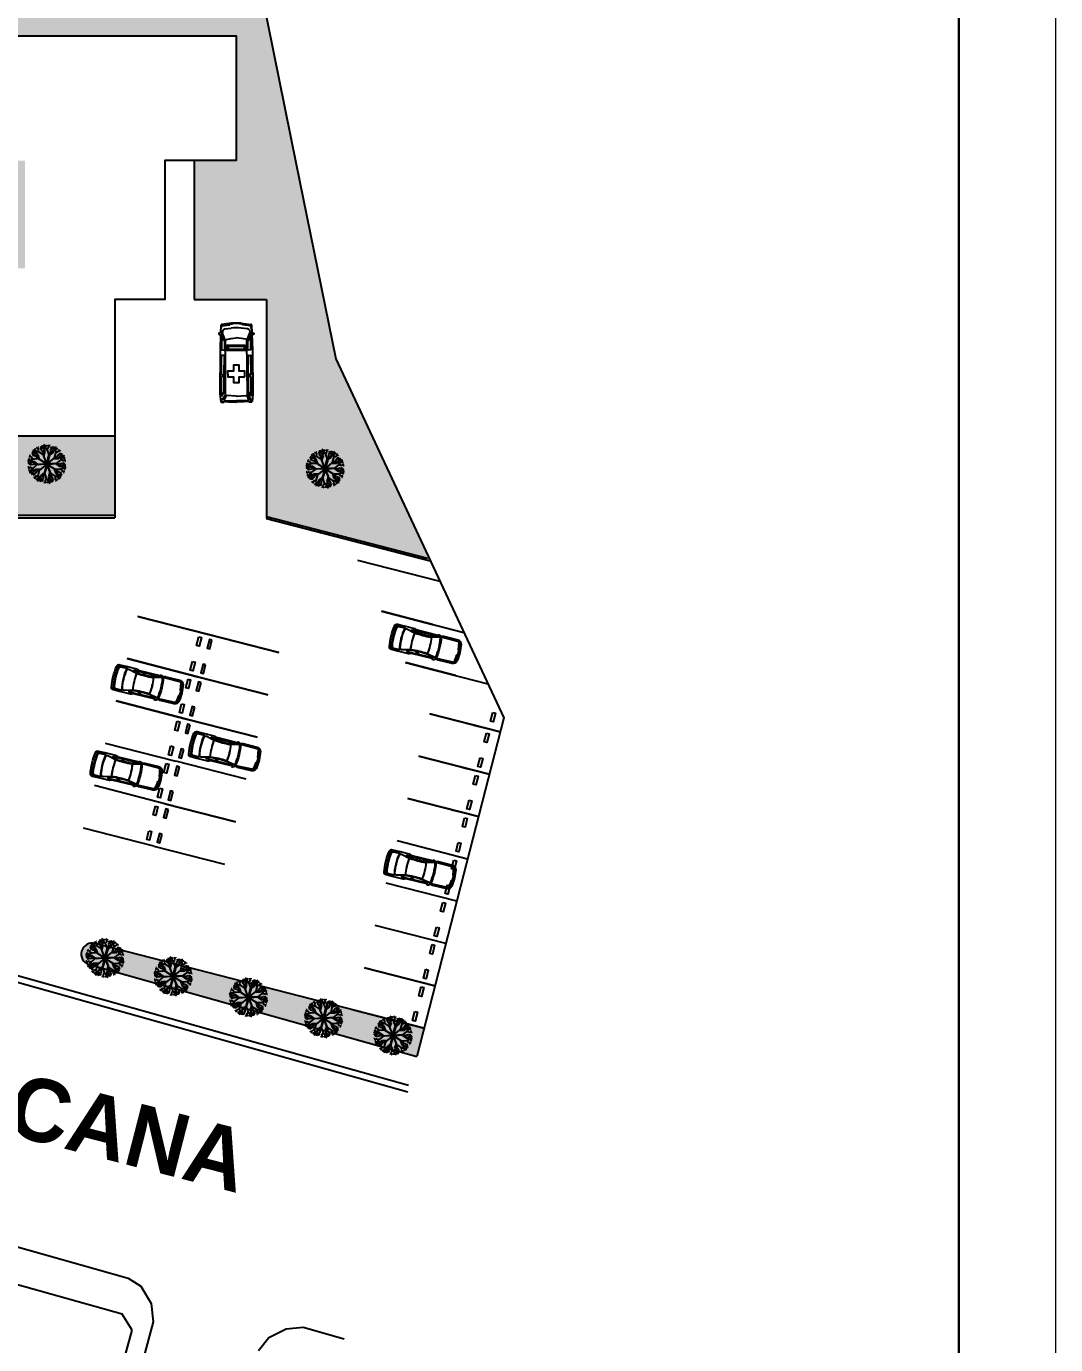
# Model space of a CAD drawing. Header units: millimetres. Extents: x -1615 to -538, y 177 to 397.
# Drawn here: x -1504.26 to -1470.32, y 261.64 to 305.1 of the extents above; entities that cross this region are included whole.
import ezdxf

# ---------------------------------------------------------------- set-up
doc = ezdxf.new("R2010")
doc.units = ezdxf.units.MM
for name, color, linetype in [('010', 6, 'Continuous'), ('7', 7, 'Continuous'), ('AUX', 8, 'Continuous'), ('CAJONES', 8, 'Continuous'), ('MOB', 7, 'Continuous'), ('MUROS', 1, 'Continuous'), ('P-1', 1, 'Continuous')]:
    doc.layers.add(name, color=color, linetype=linetype)
doc.layers.add('muros bajos', color=252, linetype='Continuous', lineweight=20)
doc.styles.get("Standard").update_dxf_attribs({"font": 'stylu.ttf'})

# ---------------------------------------------------------------- blocks, each defined once
blk = doc.blocks.new('tree_pl01')
at = {"layer": '010'}
for p, q in [((-1.2, 1.29), (-1.35, 1.36)), ((-1.34, 1.15), (-1.31, 1.43)), ((-1.08, 1.4), (-1.17, 1.51)), ((-0.98, 1.24), (-1.08, 1.4)), ((-0.76, 1.31), (-1.07, 1.5)), ((-0.87, 1.38), (-0.84, 1.55)), ((-0.78, 1.71), (-0.8, 1.77)), ((-0.65, 1.69), (-0.78, 1.71)), ((-0.65, 1.67), (-0.63, 1.85)), ((-0.59, 1.49), (-0.65, 1.67)), ((-0.36, 1.52), (-0.59, 1.49)), ((-0.41, 1.79), (-0.49, 1.89)), ((-0.43, 1.34), (-0.29, 1.69)), ((-0.33, 1.71), (-0.41, 1.92)), ((-0.29, 1.69), (-0.41, 1.79)), ((-0.38, 1.77), (-0.2, 1.97)), ((-0.15, 1.45), (-0.33, 1.71)), ((-0.19, 1.79), (-0.27, 1.95)), ((-0.03, 1.71), (-0.19, 1.79)), ((-0.16, 1.3), (-0.14, 1.47)), ((-0.15, 1.46), (-0.04, 1.63)), ((0.15, 1.18), (-0.15, 1.45)), ((-0.03, 1.81), (-0.04, 1.96)), ((-0.04, 1.63), (-0.03, 1.81)), ((0.18, 1.56), (0.04, 1.89)), ((0.09, 1.24), (0.18, 1.56)), ((0.13, 1.68), (0.25, 1.79)), ((0.14, 0.99), (0.46, 1.38)), ((0.4, 1.89), (0.42, 1.95)), ((0.49, 1.79), (0.4, 1.89)), ((0.42, 1.6), (0.48, 1.78)), ((0.62, 1.49), (0.42, 1.6)), ((0.46, 1.38), (0.78, 1.58)), ((0.48, 1.78), (0.6, 1.91)), ((0.74, 1.73), (0.74, 1.87)), ((0.78, 1.58), (0.74, 1.73)), ((0.75, 1.7), (1.02, 1.76)), ((0.76, 1.63), (0.82, 1.84)), ((0.76, 1.31), (0.76, 1.63)), ((0.76, 1.31), (0.95, 1.39)), ((0.92, 1.61), (0.95, 1.78)), ((1, 1.45), (0.92, 1.61)), ((0.95, 1.39), (1.07, 1.53)), ((1.07, 1.53), (1.14, 1.65)), ((1.08, 1.2), (1.16, 1.56)), ((1.46, 1.35), (1.5, 1.38)), ((-1.68, 0.12), (-1.9, 0.12)), ((-1.77, 0.08), (-1.9, 0.03)), ((-1.75, 0.09), (-1.89, 0.33)), ((-1.72, 0.28), (-1.88, 0.25)), ((-1.68, 0.45), (-1.82, 0.48)), ((-1.64, 0.16), (-1.77, 0.08)), ((-1.37, 0.57), (-1.74, 0.53)), ((-1.58, 0.41), (-1.72, 0.28)), ((-1.51, 0.38), (-1.68, 0.45)), ((-1.38, 0.22), (-1.68, 0.12)), ((-1.63, 0.87), (-1.67, 0.91)), ((-1.36, -0.09), (-1.64, 0.16)), ((-1.5, 0.93), (-1.63, 0.87)), ((-1.5, 0.92), (-1.58, 1.08)), ((-1.5, 0.55), (-1.58, 0.7)), ((-1.5, 0.04), (-1.55, -0.19)), ((-1.38, 0.22), (-1.51, 0.38)), ((-1.37, 1.15), (-1.5, 1.19)), ((-1.34, 0.81), (-1.5, 0.92)), ((-1.26, 1.13), (-1.44, 1.26)), ((-1.23, 0.16), (-1.39, 0.24)), ((-1.03, 0.42), (-1.38, 0.22)), ((-1.21, 1.14), (-1.37, 1.15)), ((-1.11, 0.38), (-1.37, 0.57)), ((-1.17, 0.96), (-1.34, 0.81)), ((-0.96, 1.04), (-1.26, 1.13)), ((-0.74, 0.31), (-1.23, 0.16)), ((-1.13, 0.77), (-1.21, 1.14)), ((-1.02, 1.31), (-1.2, 1.29)), ((-0.85, 0.35), (-1.13, 0.77)), ((0.09, -0.01), (-1.03, 0.42)), ((-0.97, 1.04), (-0.98, 1.24)), ((-0.88, 0.9), (-0.97, 1.06)), ((-0.56, 0.99), (-0.96, 1.04)), ((-0.4, 0.74), (-0.88, 0.9)), ((-0.65, 1), (-0.76, 1.31)), ((0.09, -0.01), (-0.56, 0.99)), ((-0.46, 0.83), (-0.43, 1.34)), ((0.14, 0.88), (-0.16, 1.3)), ((0.09, -0.01), (0.15, 1.18)), ((0.09, -0.01), (0.84, 0.91)), ((0.09, -0.01), (1.24, 0.29)), ((0.65, 1.19), (0.78, 1.32)), ((0.65, 0.68), (0.65, 1.19)), ((0.72, 0.77), (1.2, 0.9)), ((0.84, 0.91), (0.76, 1.31)), ((0.82, 1), (1.08, 1.2)), ((0.95, 0.22), (1.25, 0.63)), ((1.06, 0.24), (1.53, 0.07)), ((1.11, 1.33), (1.28, 1.35)), ((1.2, 0.9), (1.58, 0.87)), ((1.24, 0.29), (1.41, 0.66)), ((1.25, 0.63), (1.43, 0.66)), ((1.28, 0.38), (1.6, 0.38)), ((1.3, 1.09), (1.46, 1.21)), ((1.4, 0.88), (1.3, 1.09)), ((1.41, 0.66), (1.59, 0.92)), ((1.41, 0.67), (1.6, 0.61)), ((1.47, 1.21), (1.46, 1.35)), ((1.46, 1.21), (1.63, 1.24)), ((1.53, 0.07), (1.81, -0.18)), ((1.58, 0.87), (1.64, 1.01)), ((1.59, 0.92), (1.77, 1.05)), ((1.6, 0.61), (1.79, 0.66)), ((1.6, 0.38), (1.88, 0.62)), ((1.63, 0.98), (1.88, 0.88)), ((1.64, 1.01), (1.71, 1.13)), ((1.67, -0.06), (1.72, 0.17)), ((1.68, 0.63), (1.72, 0.81)), ((1.7, 0.47), (1.85, 0.39)), ((1.72, 0.81), (1.83, 0.93)), ((1.72, 0.17), (1.91, 0.17)), ((1.79, 0.66), (1.92, 0.72)), ((1.91, 0.17), (2.07, 0.09)), ((1.93, 0.16), (1.99, 0.28)), ((1.99, 0.28), (2.05, 0.28)), ((-1.74, -0.19), (-1.9, -0.11)), ((-1.82, -0.3), (-1.88, -0.3)), ((-1.75, -0.18), (-1.82, -0.3)), ((-1.55, -0.19), (-1.74, -0.19)), ((-1.61, -0.68), (-1.74, -0.74)), ((-1.43, -0.4), (-1.71, -0.64)), ((-1.46, -1), (-1.71, -0.9)), ((-1.53, -0.49), (-1.68, -0.41)), ((-1.54, -0.83), (-1.66, -0.95)), ((-1.43, -0.63), (-1.61, -0.68)), ((-1.42, -0.94), (-1.59, -1.07)), ((-1.51, -0.65), (-1.54, -0.83)), ((-1.47, -1.03), (-1.54, -1.15)), ((-1.41, -0.89), (-1.47, -1.03)), ((-1.28, -1.23), (-1.46, -1.26)), ((-1.11, -0.4), (-1.43, -0.4)), ((-1.24, -0.69), (-1.43, -0.63)), ((-1.23, -0.68), (-1.42, -0.94)), ((-1.03, -0.92), (-1.41, -0.89)), ((-0.88, -0.26), (-1.36, -0.09)), ((-1.3, -1.23), (-1.28, -1.37)), ((-1.13, -1.11), (-1.28, -1.23)), ((-1.08, -0.65), (-1.26, -0.68)), ((-1.07, -0.31), (-1.23, -0.68)), ((-1.23, -0.9), (-1.13, -1.11)), ((-0.94, -1.35), (-1.11, -1.37)), ((-0.78, -0.24), (-1.08, -0.65)), ((0.09, -0.01), (-1.07, -0.31)), ((-0.55, -0.79), (-1.03, -0.92)), ((-0.91, -1.22), (-0.99, -1.58)), ((-0.65, -1.02), (-0.91, -1.22)), ((-0.59, -1.33), (-0.77, -1.41)), ((0.09, -0.01), (-0.67, -0.93)), ((-0.67, -0.93), (-0.59, -1.33)), ((-0.48, -1.21), (-0.6, -1.34)), ((-0.59, -1.33), (-0.59, -1.65)), ((-0.48, -0.7), (-0.48, -1.21)), ((0.03, -1.01), (-0.28, -1.4)), ((0.09, -1.26), (-0.01, -1.57)), ((0.02, -0.99), (0.1, -0.01)), ((0.09, -0.01), (0.02, -1.2)), ((0.06, -0.05), (0.02, -0.99)), ((0.02, -1.2), (0.32, -1.47)), ((0.03, -0.9), (0.33, -1.32)), ((0.09, -0.01), (1.2, -0.44)), ((0.09, -0.01), (0.73, -1.01)), ((0.33, -1.32), (0.31, -1.49)), ((0.61, -1.36), (0.46, -1.71)), ((0.57, -0.76), (1.05, -0.92)), ((0.63, -0.85), (0.61, -1.36)), ((0.73, -1.01), (1.14, -1.06)), ((0.82, -1.02), (0.93, -1.33)), ((0.92, -0.33), (1.4, -0.18)), ((0.93, -1.33), (1.24, -1.52)), ((1.02, -0.37), (1.3, -0.79)), ((1.05, -0.92), (1.14, -1.08)), ((1.14, -1.06), (1.43, -1.15)), ((1.14, -1.06), (1.15, -1.26)), ((1.15, -1.26), (1.25, -1.42)), ((1.19, -1.33), (1.37, -1.31)), ((1.2, -0.44), (1.55, -0.24)), ((1.28, -0.4), (1.54, -0.58)), ((1.3, -0.79), (1.38, -1.16)), ((1.34, -0.98), (1.51, -0.83)), ((1.37, -1.31), (1.52, -1.38)), ((1.38, -1.16), (1.54, -1.17)), ((1.4, -0.18), (1.56, -0.26)), ((1.43, -1.15), (1.61, -1.28)), ((1.51, -1.17), (1.48, -1.45)), ((1.51, -0.83), (1.67, -0.94)), ((1.54, -0.58), (1.91, -0.55)), ((1.54, -1.17), (1.67, -1.21)), ((1.55, -0.24), (1.85, -0.14)), ((1.55, -0.24), (1.68, -0.4)), ((1.67, -0.94), (1.75, -1.1)), ((1.68, -0.4), (1.86, -0.47)), ((1.68, -0.57), (1.75, -0.72)), ((1.68, -0.95), (1.8, -0.89)), ((1.75, -0.43), (1.89, -0.3)), ((1.8, -0.89), (1.84, -0.93)), ((1.81, -0.18), (1.95, -0.1)), ((1.85, -0.14), (2.07, -0.14)), ((1.86, -0.47), (1.99, -0.5)), ((1.89, -0.3), (2.06, -0.27)), ((1.92, -0.11), (2.06, -0.35)), ((1.95, -0.1), (2.07, -0.05)), ((-1.28, -1.37), (-1.33, -1.4)), ((-0.9, -1.55), (-0.97, -1.67)), ((-0.77, -1.41), (-0.9, -1.55)), ((-0.58, -1.72), (-0.85, -1.78)), ((-0.83, -1.47), (-0.75, -1.63)), ((-0.75, -1.63), (-0.77, -1.8)), ((-0.59, -1.65), (-0.65, -1.86)), ((-0.28, -1.4), (-0.61, -1.6)), ((-0.61, -1.6), (-0.57, -1.75)), ((-0.57, -1.75), (-0.56, -1.89)), ((-0.45, -1.5), (-0.25, -1.62)), ((-0.31, -1.8), (-0.43, -1.93)), ((-0.32, -1.81), (-0.23, -1.91)), ((-0.25, -1.62), (-0.31, -1.8)), ((-0.23, -1.91), (-0.25, -1.97)), ((0.04, -1.7), (-0.08, -1.81)), ((-0.01, -1.57), (0.13, -1.91)), ((0.21, -1.64), (0.2, -1.83)), ((0.2, -1.73), (0.36, -1.81)), ((0.2, -1.83), (0.21, -1.97)), ((0.32, -1.48), (0.21, -1.64)), ((0.32, -1.47), (0.5, -1.73)), ((0.36, -1.81), (0.44, -1.97)), ((0.55, -1.79), (0.37, -1.99)), ((0.46, -1.71), (0.58, -1.81)), ((0.5, -1.73), (0.58, -1.94)), ((0.53, -1.54), (0.76, -1.51)), ((0.58, -1.81), (0.66, -1.91)), ((0.76, -1.51), (0.82, -1.69)), ((0.82, -1.69), (0.8, -1.87)), ((0.82, -1.71), (0.95, -1.73)), ((0.95, -1.73), (0.97, -1.79)), ((1.04, -1.4), (1.01, -1.56)), ((1.25, -1.42), (1.34, -1.53))]:
    blk.add_line(p, q, dxfattribs=at)
for points in [[(0, 0), (-0.95, -0.26), (-0.86, -0.29), (0.07, -0.03)], [(0.12, 0.88), (0.04, 0.03), (0, -1.06)], [(0.05, -1.01), (0.13, -0.05), (1.06, 0.24), (0.11, 0.01), (0.14, 0.89)], [(0.19, -0.03), (0.94, -0.33), (0.9, -0.36), (0.13, -0.06)]]:
    blk.add_lwpolyline(points, dxfattribs=at)
blk = doc.blocks.new('JHGLJGF')
for p, q in [((551.112, 116.366, -0.383), (551.257, 116.359, -0.383)), ((552.517, 116.366, -0.383), (552.372, 116.359, -0.383))]:
    blk.add_line(p, q)
at = {"elevation": -0.383}
for points in [[(551.1, 118.339), (551.1, 118.676, -0.371599), (551.231, 118.828, -0.073962), (552.398, 118.828, -0.371599), (552.53, 118.676), (552.53, 118.339)], [(551.157, 116.388), (551.15, 117.568, 0.101584), (551.144, 117.599), (551.104, 117.69, -0.103014), (551.097, 117.721), (551.097, 118.317, -0.108661), (551.108, 118.365), (551.122, 118.395, 0.108661), (551.129, 118.428), (551.129, 118.606, -0.371351), (551.228, 118.72, -0.0744), (552.402, 118.72, -0.371351), (552.5, 118.606), (552.5, 118.428, 0.108661), (552.507, 118.395), (552.521, 118.365, -0.108661), (552.532, 118.317), (552.532, 117.721, -0.103014), (552.525, 117.69), (552.486, 117.599, 0.101584), (552.479, 117.568), (552.472, 116.388, 0.083094)], [(551.208, 117.301), (551.319, 117.301, 0.417968), (551.334, 117.316, 0.019843), (551.32, 117.597, 0.137129), (551.221, 117.836, 0.713564), (551.208, 117.831), (551.208, 116.386)], [(552.422, 117.301), (552.31, 117.301, -0.417968), (552.295, 117.316, -0.019843), (552.31, 117.597, -0.137129), (552.408, 117.836, -0.713564), (552.422, 117.831), (552.422, 116.386)], [(551.362, 117.262), (551.208, 117.262, 0.083366), (551.152, 117.233, 0.083366)], [(551.24, 116.383, 0.02749), (551.322, 116.729, 0.025966), (551.322, 116.731, 0.02378), (551.334, 117.21, 0.407856), (551.319, 117.225), (551.208, 117.225)], [(552.268, 117.262), (552.422, 117.262, -0.083366), (552.477, 117.233, -0.083366)], [(552.39, 116.383, -0.02749), (552.308, 116.729, -0.025966), (552.307, 116.731, -0.02378), (552.295, 117.21, -0.407856), (552.31, 117.225), (552.422, 117.225)], [(551.148, 115.26), (551.139, 116.053, -0.084677), (551.143, 116.078), (551.154, 116.112, 0.083094), (551.158, 116.137), (551.158, 116.24, 0.101584)], [(552.472, 116.24), (552.471, 116.137, 0.083094), (552.475, 116.112), (552.486, 116.078, -0.084677), (552.49, 116.053), (552.481, 115.26, -0.359876), (552.291, 115.036, -0.088764), (551.338, 115.036, -0.359876), (551.148, 115.26)], [(552.384, 115.188), (552.41, 116.183, -0.090951), (551.219, 116.183), (551.245, 115.188)], [(552.483, 115.395), (552.478, 115.388, 0.13748), (552.467, 115.348), (552.467, 115.262, -0.346548), (552.379, 115.15, -0.11876), (551.25, 115.15, -0.346548), (551.162, 115.262), (551.162, 115.348, 0.13748), (551.151, 115.388), (551.147, 115.395)], [(552.481, 115.26, -0.274398), (552.383, 115.11, -0.119718), (551.246, 115.11, -0.274398), (551.148, 115.26)], [(551.162, 115.299, 0.346548), (551.25, 115.187, 0.041042), (551.641, 115.126, -0.241905), (551.701, 115.089), (551.703, 115.085)], [(552.467, 115.299, -0.346548), (552.379, 115.187, -0.041042), (551.989, 115.126, 0.241905), (551.929, 115.089), (551.926, 115.085)]]:
    blk.add_lwpolyline(points, format="xyb", dxfattribs=at)
for points in [[(552.317, 118.701, 0.065131), (551.312, 118.701, 0.371959), (551.212, 118.588), (551.206, 118.234, -0.104632), (552.423, 118.234), (552.417, 118.588, 0.371959)], [(551.335, 117.67), (551.223, 118.09, -0.440582), (551.314, 118.233, -0.086398), (552.315, 118.233, -0.440582), (552.407, 118.09), (552.294, 117.67, 0.053811)], [(552.259, 116.715, -0.079783), (551.371, 116.715, -0.388412), (551.351, 116.74, 0.043035), (551.337, 117.627, -0.414022), (551.358, 117.652, -0.051218), (552.271, 117.652, -0.414022), (552.292, 117.627, 0.043035), (552.278, 116.74, -0.388412)], [(551.182, 117.246), (551.183, 117.124, 0.43916), (551.188, 117.12), (551.2, 117.121, 0.389567), (551.204, 117.125), (551.203, 117.251, 0.732559), (551.196, 117.253), (551.183, 117.248, 0.154479)], [(552.387, 116.26, -0.430172), (552.369, 116.232, -0.084449), (551.261, 116.232, -0.430172), (551.242, 116.26), (551.329, 116.686, -0.404558), (551.346, 116.698, 0.084184), (552.283, 116.698, -0.404558), (552.3, 116.686)], [(552.447, 117.246), (552.446, 117.124, -0.43916), (552.442, 117.12), (552.429, 117.121, -0.389567), (552.425, 117.125), (552.426, 117.251, -0.732559), (552.433, 117.253), (552.446, 117.248, -0.154479)], [(551.113, 116.387, 0.242275), (551.191, 116.206, 0.563269), (551.228, 116.219), (551.262, 116.379, 0.056528)], [(552.517, 116.387, -0.242275), (552.438, 116.206, -0.563269), (552.401, 116.219), (552.368, 116.379, -0.056528)]]:
    blk.add_lwpolyline(points, format="xyb", close=True, dxfattribs=at)
blk = doc.blocks.new('COMBI')
for p, q in [((0.046, 0.27), (0.112, 0.836)), ((0.19, 0.831), (0.131, 0.357)), ((0.161, 0.881), (0.609, 0.895)), ((0.343, 0.851), (0.19, 0.831)), ((0.364, 0.892), (0.343, 0.851)), ((0.524, 0.793), (0.508, 0.79)), ((1.556, 0.834), (0.56, 0.811)), ((0.605, 1.001), (0.695, 1.004)), ((0.612, 0.791), (0.605, 1.001)), ((1.053, 0.603), (0.607, 0.784)), ((0.695, 1.004), (0.705, 0.829)), ((0.701, 0.898), (1.599, 0.926)), ((1.102, 0.652), (0.736, 0.815)), ((1.581, 0.811), (1.594, 0.685)), ((1.599, 0.926), (4.139, 0.946)), ((1.903, 0.696), (1.908, 0.812)), ((2.991, 0.842), (1.933, 0.836)), ((3.017, 0.815), (3.007, 0.707)), ((3.112, 0.712), (3.113, 0.818)), ((4.254, 0.85), (3.139, 0.843)), ((4.254, 0.85), (4.014, 0.702)), ((4.139, 0.946), (4.568, 0.894)), ((4.561, 0.891), (4.155, 0.627)), ((4.568, 0.894), (4.603, -0.004)), ((4.601, 0.875), (4.57, 0.88)), ((4.601, 0.875), (4.617, 0.724)), ((0.084, 0.329), (0.073, 0.206)), ((0.131, 0.357), (0.084, 0.329)), ((0.366, 0.651), (0.322, 0.272)), ((0.401, 0.714), (0.366, 0.651)), ((0.922, 0.29), (0.895, -0.014)), ((0.993, 0.657), (0.922, 0.29)), ((4.155, 0.627), (1.053, 0.603)), ((1.569, 0.657), (1.102, 0.652)), ((2.982, 0.684), (1.928, 0.669)), ((4.001, 0.698), (3.138, 0.686)), ((4.252, -0.001), (4.221, 0.564)), ((4.235, 0.588), (4.508, 0.714)), ((4.508, 0.714), (4.522, -0.007)), ((4.617, 0.724), (4.575, 0.715)), ((0.046, -0.29), (0.112, -0.855)), ((0.084, -0.349), (0.073, -0.226)), ((0.131, -0.376), (0.084, -0.349)), ((0.19, -0.85), (0.131, -0.376)), ((0.366, -0.67), (0.322, -0.292)), ((0.401, -0.733), (0.366, -0.67)), ((1.053, -0.623), (0.607, -0.803)), ((1.102, -0.671), (0.736, -0.834)), ((0.922, -0.309), (0.895, -0.006)), ((0.993, -0.676), (0.922, -0.309)), ((4.155, -0.646), (1.053, -0.623)), ((1.569, -0.677), (1.102, -0.671)), ((1.581, -0.83), (1.594, -0.705)), ((1.903, -0.715), (1.908, -0.831)), ((2.982, -0.703), (1.928, -0.688)), ((3.017, -0.834), (3.007, -0.726)), ((3.112, -0.731), (3.113, -0.838)), ((4.001, -0.717), (3.138, -0.705)), ((4.254, -0.869), (4.014, -0.721)), ((4.561, -0.91), (4.155, -0.646)), ((4.252, -0.018), (4.221, -0.583)), ((4.235, -0.607), (4.508, -0.733)), ((4.508, -0.733), (4.522, -0.013)), ((4.568, -0.914), (4.603, -0.016)), ((4.617, -0.743), (4.575, -0.734)), ((4.601, -0.894), (4.617, -0.743)), ((0.161, -0.9), (0.609, -0.914)), ((0.343, -0.871), (0.19, -0.85)), ((0.364, -0.911), (0.343, -0.871)), ((0.524, -0.812), (0.508, -0.81)), ((1.556, -0.853), (0.56, -0.83)), ((0.612, -0.81), (0.605, -1.02)), ((0.605, -1.02), (0.695, -1.023)), ((0.695, -1.023), (0.705, -0.848)), ((0.701, -0.917), (1.599, -0.946)), ((1.599, -0.946), (4.139, -0.965)), ((2.991, -0.862), (1.933, -0.855)), ((4.254, -0.869), (3.139, -0.863)), ((4.139, -0.965), (4.568, -0.914)), ((4.601, -0.894), (4.57, -0.9))]:
    blk.add_line(p, q)
for centre, radius, start, end in [((0.162, 0.83), 0.0508, 91.8164, 173.40431), ((0.534, 0.64), 0.152, 99.89232, 151.01606), ((0.55, 0.643), 0.152, 67.94223, 99.89232), ((0.562, 0.735), 0.0762, 91.32795, 118.50604), ((1.556, 0.808), 0.0254, 6.06121, 90.34343), ((1.933, 0.811), 0.0254, 90.34343, 177.5285), ((2.992, 0.817), 0.0254, 354.69516, 90.34343), ((3.139, 0.818), 0.0254, 90.34343, 179.40207), ((2.469, -0.01), 2.438, 173.40431, 186.59569), ((2.502, -0.01), 2.438, 174.91712, 185.08288), ((2.744, -0.01), 2.438, 173.3562, 186.6438), ((1.569, 0.683), 0.0254, 270.65046, 6.06121), ((1.928, 0.694), 0.0254, 177.5285, 270.8029), ((2.981, 0.709), 0.0254, 270.8029, 354.69516), ((3.138, 0.711), 0.0254, 179.40207, 270.8029), ((4, 0.723), 0.0254, 270.8029, 301.64212), ((4.246, 0.565), 0.0254, 114.8035, 183.21311), ((0.534, -0.659), 0.152, 208.98394, 260.10768), ((1.569, -0.702), 0.0254, 353.93879, 89.34954), ((1.928, -0.714), 0.0254, 89.1971, 182.4715), ((2.981, -0.728), 0.0254, 5.30484, 89.1971), ((3.138, -0.731), 0.0254, 89.1971, 180.59793), ((4, -0.743), 0.0254, 58.35788, 89.1971), ((4.246, -0.584), 0.0254, 176.78689, 245.1965), ((4.1, -0.01), 0.152, 356.78689, 3.21311), ((4.37, -0.01), 0.152, 358.86219, 1.13781), ((4.451, -0.01), 0.152, 357.79426, 2.20574), ((0.162, -0.849), 0.0508, 186.59569, 268.1836), ((0.55, -0.662), 0.152, 260.10768, 292.05777), ((0.562, -0.754), 0.0762, 241.49396, 268.67205), ((1.556, -0.828), 0.0254, 269.65657, 353.93879), ((1.933, -0.83), 0.0254, 182.4715, 269.65657), ((2.992, -0.836), 0.0254, 269.65657, 5.30484), ((3.139, -0.837), 0.0254, 180.59793, 269.65657)]:
    blk.add_arc(centre, radius, start, end)
blk = doc.blocks.new('ambu')
at = {"color": 7}
for points in [[(-0.513, -1.206), (-0.724, -1.416), (-1.422, -0.712), (-1.21, -0.503)], [(-0.6, -1.206), (-0.724, -1.328), (-1.334, -0.713), (-1.211, -0.59)]]:
    blk.add_lwpolyline(points, close=True, dxfattribs=at)
at = {"color": 1}
blk.add_lwpolyline([(-1.766, -2.42), (-1.541, -2.197), (-1.764, -1.972), (-1.539, -1.749), (-1.762, -1.524), (-1.987, -1.747), (-2.21, -1.522), (-2.434, -1.745), (-2.212, -1.97), (-2.436, -2.193), (-2.213, -2.418), (-1.989, -2.195)], close=True, dxfattribs=at)
at = {"color": 7, "xscale": 0.950040089999887, "yscale": 0.9500400899999022, "zscale": 0.9500400899999422, "rotation": 224.7616360423274}
blk.add_blockref('COMBI', (0.027, 0.014), dxfattribs=at)

msp = doc.modelspace()

# ---------------------------------------------------------------- hatches: boundary and pattern name
at = {"layer": 'MOB'}
h = msp.add_hatch(dxfattribs=at)
h.set_pattern_fill('AR-SAND', color=3, scale=0.018, style=0)
h.set_pattern_definition([(37.5, (-1890.8807, 289.195), (-0.0288006, 0.8809438), [0, -0.694944, 0, -0.77724, 0, -0.74295]), (7.5, (-1890.8807, 289.195), (0.809142, 1.2902852), [0, -0.374904, 0, -0.626364, 0, -0.24003]), (327.5, (-1891.4431, 289.195), (1.4237863, 0.002587), [0, -0.2286, 0, -0.82296, 0, -1.07442]), (317.5, (-1891.4431, 289.195), (1.3744016, 0.4012728), [0, -0.1143, 0, -0.539496, 0, -0.61722])])
h.paths.add_polyline_path([(-1504.456, 345.299), (-1536.808, 338.281), (-1536.808, 337.774), (-1531.494, 337.774), (-1531.494, 334.938), (-1528.742, 332.154), (-1518.888, 332.154), (-1518.888, 334.272), (-1511.586, 334.272), (-1511.586, 332.243), (-1504.013, 332.243), (-1504.013, 319.292), (-1505.512, 319.292), (-1505.512, 315.174), (-1505.458, 315.174), (-1505.458, 315.113), (-1504.192, 315.113), (-1504.192, 315.155), (-1503.952, 315.155), (-1503.952, 314.915), (-1504.012, 314.915), (-1504.012, 307.052), (-1503.939, 307.052), (-1503.939, 306.812), (-1504.179, 306.812), (-1504.179, 306.863), (-1505.379, 306.863), (-1505.379, 306.796), (-1505.512, 306.796), (-1505.512, 304.882), (-1505.426, 304.882), (-1505.426, 304.793), (-1497.337, 304.793), (-1497.337, 300.683), (-1498.718, 300.683), (-1498.718, 296.093), (-1496.338, 296.093), (-1496.338, 288.938), (-1490.937, 287.483), (-1494.054, 294.141)])
h.paths.add_polyline_path([(-1532.005, 332.285), (-1537.496, 332.285), (-1537.496, 330.794), (-1532.005, 330.794, 1)])
h.paths.add_polyline_path([(-1525.342, 317.183), (-1536.296, 317.183, 0.414214), (-1537.406, 316.073), (-1537.406, 314.79, 0.414214), (-1536.296, 313.68), (-1535.004, 313.68), (-1536.724, 315.4), (-1535.536, 316.588), (-1534.54, 315.592), (-1533.353, 316.78), (-1532.357, 315.784), (-1531.361, 316.78), (-1528.26, 313.68), (-1526.842, 313.68), (-1526.842, 314.937), (-1526.878, 314.937), (-1526.878, 315.177), (-1526.638, 315.177), (-1526.638, 315.113), (-1525.366, 315.113), (-1525.366, 315.215), (-1525.342, 315.215)])
h.paths.add_polyline_path([(-1531.186, 310.467), (-1536.374, 310.467, 1), (-1536.374, 308.547), (-1531.186, 308.547, 1)])
h.paths.add_polyline_path([(-1528.947, 305.125, 0.414214), (-1529.157, 305.335), (-1534.417, 305.335), (-1534.417, 304.868), (-1534.177, 304.868), (-1534.177, 304.808), (-1532.617, 304.808), (-1532.617, 304.868), (-1532.377, 304.868), (-1532.377, 304.808), (-1530.817, 304.808), (-1530.817, 304.868), (-1530.577, 304.868), (-1530.577, 304.808), (-1529.017, 304.808), (-1529.017, 304.868), (-1528.947, 304.868)], flags=17)
h.paths.add_polyline_path([(-1534.387, 289.794), (-1536.502, 289.794), (-1536.502, 301.912), (-1535.542, 301.912), (-1535.542, 305.335), (-1535.696, 305.335, 0.414214), (-1537.406, 303.625), (-1537.406, 288.901, 0.315329), (-1533.263, 282.986), (-1520.218, 279.325, 0.496821), (-1516.522, 282.126), (-1516.522, 284.558), (-1534.387, 284.558)])
h.paths.add_polyline_path([(-1501.342, 291.593), (-1507.402, 291.593), (-1507.402, 293.619), (-1508.242, 293.619), (-1508.242, 291.638, -1), (-1511.332, 291.638), (-1511.332, 293.619), (-1512.442, 293.618), (-1512.442, 291.634, 0.413999), (-1509.789, 288.983), (-1501.342, 288.983)], flags=17)
h.paths.add_polyline_path([(-1501.99, 274.863, 0.978274), (-1502.184, 274.17), (-1491.384, 271.139), (-1491.144, 272.075)])
h = msp.add_hatch(dxfattribs=at)
h.set_pattern_fill('GRASS', color=3, scale=0.03, style=0)
h.set_pattern_definition([(90, (0, 0), (-0.538815, 0.538815), [0.142875, -0.934755]), (45, (0, 0), (-0.53881537, 0.53881537), [0.142875, -0.619125]), (135, (0, 0), (-0.53881537, -0.53881537), [0.142875, -0.619125])])
h.paths.add_polyline_path([(-1516.598, 322.208), (-1518.233, 322.208), (-1518.233, 319.433), (-1516.598, 319.433)], flags=17)
h.paths.add_polyline_path([(-1504.297, 300.668), (-1508.137, 300.668), (-1508.137, 297.128), (-1504.297, 297.128)], flags=17)
h.paths.add_polyline_path([(-1522.734, 300.608), (-1526.557, 300.608), (-1526.557, 297.188), (-1522.734, 297.188)], flags=17)
h.paths.add_polyline_path([(-1522.734, 293.54), (-1526.557, 293.54), (-1526.557, 290.028), (-1522.734, 290.028)], flags=17)
h.paths.add_polyline_path([(-1504.456, 345.299), (-1536.808, 338.281), (-1536.808, 337.774), (-1531.494, 337.774), (-1531.494, 334.938), (-1528.742, 332.154), (-1518.888, 332.154), (-1518.888, 334.272), (-1511.586, 334.272), (-1511.586, 332.243), (-1504.013, 332.243), (-1504.013, 319.292), (-1505.512, 319.292), (-1505.512, 315.174), (-1505.458, 315.174), (-1505.458, 315.113), (-1504.192, 315.113), (-1504.192, 315.155), (-1503.952, 315.155), (-1503.952, 314.915), (-1504.012, 314.915), (-1504.012, 307.052), (-1503.939, 307.052), (-1503.939, 306.812), (-1504.179, 306.812), (-1504.179, 306.863), (-1505.379, 306.863), (-1505.379, 306.796), (-1505.512, 306.796), (-1505.512, 304.882), (-1505.426, 304.882), (-1505.426, 304.793), (-1497.337, 304.793), (-1497.337, 300.683), (-1498.718, 300.683), (-1498.718, 296.093), (-1496.338, 296.093), (-1496.338, 288.938), (-1490.937, 287.483), (-1494.054, 294.141)])
h.paths.add_polyline_path([(-1532.005, 332.285), (-1537.496, 332.285), (-1537.496, 330.794), (-1532.005, 330.794, 1)])
h.paths.add_polyline_path([(-1525.342, 317.183), (-1536.296, 317.183, 0.414214), (-1537.406, 316.073), (-1537.406, 314.79, 0.414214), (-1536.296, 313.68), (-1535.004, 313.68), (-1536.724, 315.4), (-1535.536, 316.588), (-1534.54, 315.592), (-1533.353, 316.78), (-1532.357, 315.784), (-1531.361, 316.78), (-1528.26, 313.68), (-1526.842, 313.68), (-1526.842, 314.937), (-1526.878, 314.937), (-1526.878, 315.177), (-1526.638, 315.177), (-1526.638, 315.113), (-1525.366, 315.113), (-1525.366, 315.215), (-1525.342, 315.215)])
h.paths.add_polyline_path([(-1531.186, 310.467), (-1536.374, 310.467, 1), (-1536.374, 308.547), (-1531.186, 308.547, 1)])
h.paths.add_polyline_path([(-1528.947, 305.125, 0.414214), (-1529.157, 305.335), (-1534.417, 305.335), (-1534.417, 304.868), (-1534.177, 304.868), (-1534.177, 304.808), (-1532.617, 304.808), (-1532.617, 304.868), (-1532.377, 304.868), (-1532.377, 304.808), (-1530.817, 304.808), (-1530.817, 304.868), (-1530.577, 304.868), (-1530.577, 304.808), (-1529.017, 304.808), (-1529.017, 304.868), (-1528.947, 304.868)], flags=17)
h.paths.add_polyline_path([(-1534.387, 289.794), (-1536.502, 289.794), (-1536.502, 301.912), (-1535.542, 301.912), (-1535.542, 305.335), (-1535.696, 305.335, 0.414214), (-1537.406, 303.625), (-1537.406, 288.901, 0.315329), (-1533.263, 282.986), (-1520.218, 279.325, 0.496821), (-1516.522, 282.126), (-1516.522, 284.558), (-1534.387, 284.558)])
h.paths.add_polyline_path([(-1501.342, 291.593), (-1507.402, 291.593), (-1507.402, 293.619), (-1508.242, 293.619), (-1508.242, 291.638, -1), (-1511.332, 291.638), (-1511.332, 293.619), (-1512.442, 293.618), (-1512.442, 291.634, 0.413999), (-1509.789, 288.983), (-1501.342, 288.983)], flags=17)
h.paths.add_polyline_path([(-1501.99, 274.863, 0.978274), (-1502.184, 274.17), (-1491.384, 271.139), (-1491.144, 272.075)])

# ---------------------------------------------------------------- linework, layer by layer
at = {"color": 3, "lineweight": 30}
msp.add_lwpolyline([(-1611.935, 180.593), (-1611.935, 394.012), (-1611.935, 394.012), (-1473.515, 394.012), (-1473.515, 394.012), (-1473.515, 180.593)], close=True, dxfattribs=at)
msp.add_lwpolyline([(-1505.512, 304.793), (-1497.337, 304.793), (-1497.337, 300.683), (-1499.692, 300.683), (-1499.692, 296.093), (-1501.342, 296.093), (-1501.342, 291.593), (-1507.402, 291.593)])
at = {"layer": '7', "color": 7}
for p, q in [((-1496.565, 306.489), (-1495.37, 300.609)), ((-1495.37, 300.609), (-1494.054, 294.141)), ((-1494.054, 294.141), (-1488.513, 282.306)), ((-1488.513, 282.306), (-1491.384, 271.139)), ((-1491.653, 270.181), (-1533.56, 281.942)), ((-1533.04, 281.584), (-1491.683, 269.977)), ((-1533.859, 273.084), (-1500.894, 263.833)), ((-1501.098, 262.643), (-1515.193, 266.599)), ((-1500.77, 262.119), (-1501.098, 262.643)), ((-1502.234, 256.731), (-1500.77, 262.119)), ((-1500.075, 262.387), (-1501.79, 256.077)), ((-1495.131, 262.215), (-1493.776, 261.835))]:
    msp.add_line(p, q, dxfattribs=at)
for points in [[(-1500.894, 263.833), (-1500.483, 263.562), (-1500.139, 262.996), (-1500.075, 262.387)], [(-1496.601, 261.444), (-1496.26, 261.88), (-1495.685, 262.164), (-1495.131, 262.215)]]:
    msp.add_lwpolyline(points, dxfattribs=at)
at = {"layer": 'AUX'}
for p, q in [((-1509.789, 288.983), (-1501.342, 288.983)), ((-1509.789, 288.893), (-1501.342, 288.893)), ((-1502.184, 274.17), (-1491.384, 271.139))]:
    msp.add_line(p, q, dxfattribs=at)
msp.add_arc((-1502.087, 274.517), 0.36, 74.3235, 254.3235, dxfattribs=at)
at = {"layer": 'CAJONES'}
for p, q in [((-1498.718, 300.683), (-1498.718, 296.093)), ((-1498.718, 296.093), (-1496.338, 296.093)), ((-1496.338, 296.093), (-1496.338, 288.871)), ((-1496.338, 288.938), (-1491.027, 287.573)), ((-1496.338, 288.871), (-1490.937, 287.483)), ((-1493.333, 287.506), (-1490.622, 286.809)), ((-1498.254, 285.053), (-1500.579, 285.65)), ((-1500.579, 285.65), (-1498.254, 285.053)), ((-1492.541, 285.816), (-1489.83, 285.119)), ((-1490.864, 285.385), (-1492.541, 285.816)), ((-1492.541, 285.816), (-1490.864, 285.385)), ((-1498.254, 285.053), (-1495.93, 284.455)), ((-1495.93, 284.455), (-1498.254, 285.053)), ((-1498.613, 283.658), (-1500.937, 284.256)), ((-1500.937, 284.256), (-1498.613, 283.658)), ((-1490.11, 283.704), (-1491.75, 284.125)), ((-1491.75, 284.125), (-1490.11, 283.704)), ((-1491.181, 283.979), (-1489.039, 283.428)), ((-1498.613, 283.658), (-1496.289, 283.061)), ((-1496.289, 283.061), (-1498.613, 283.658)), ((-1498.613, 283.658), (-1496.289, 283.061)), ((-1496.289, 283.061), (-1498.613, 283.658)), ((-1498.972, 282.264), (-1501.296, 282.861)), ((-1501.296, 282.861), (-1498.972, 282.264)), ((-1498.972, 282.264), (-1496.647, 281.666)), ((-1496.647, 281.666), (-1498.972, 282.264)), ((-1488.634, 281.837), (-1490.958, 282.435)), ((-1490.958, 282.435), (-1488.634, 281.837)), ((-1489.336, 282.018), (-1489.516, 282.064)), ((-1489.516, 282.064), (-1489.336, 282.018)), ((-1501.653, 281.473), (-1499.328, 280.875)), ((-1497.004, 280.278), (-1499.328, 280.875)), ((-1488.992, 280.443), (-1491.317, 281.04)), ((-1491.317, 281.04), (-1488.992, 280.443)), ((-1489.695, 280.623), (-1489.874, 280.67)), ((-1489.874, 280.67), (-1489.695, 280.623)), ((-1499.689, 279.474), (-1502.013, 280.072)), ((-1499.689, 279.474), (-1497.364, 278.877)), ((-1497.364, 278.877), (-1499.689, 279.474)), ((-1489.351, 279.048), (-1491.675, 279.646)), ((-1491.675, 279.646), (-1489.351, 279.048)), ((-1490.053, 279.229), (-1490.233, 279.275)), ((-1490.233, 279.275), (-1490.053, 279.229)), ((-1500.049, 278.073), (-1502.373, 278.671)), ((-1492.032, 278.258), (-1489.708, 277.66)), ((-1500.049, 278.073), (-1497.724, 277.476)), ((-1490.068, 276.259), (-1492.393, 276.856)), ((-1490.427, 274.864), (-1492.751, 275.462)), ((-1491.144, 272.075), (-1501.99, 274.863)), ((-1493.11, 274.067), (-1490.785, 273.47)), ((-1490.785, 273.47), (-1493.11, 274.067)), ((-1493.468, 272.672), (-1491.144, 272.075))]:
    msp.add_line(p, q, dxfattribs=at)
for points in [[(-1498.567, 284.978), (-1498.48, 284.956), (-1498.555, 284.665), (-1498.642, 284.688)], [(-1498.135, 284.867), (-1498.222, 284.89), (-1498.297, 284.599), (-1498.21, 284.577)], [(-1498.776, 284.165), (-1498.689, 284.142), (-1498.764, 283.852), (-1498.851, 283.874)], [(-1498.344, 284.054), (-1498.431, 284.076), (-1498.506, 283.786), (-1498.419, 283.763)], [(-1498.926, 283.584), (-1498.839, 283.561), (-1498.913, 283.271), (-1499, 283.293)], [(-1498.493, 283.473), (-1498.581, 283.495), (-1498.655, 283.204), (-1498.568, 283.182)], [(-1499.135, 282.77), (-1499.048, 282.748), (-1499.122, 282.457), (-1499.21, 282.48)], [(-1498.703, 282.659), (-1498.79, 282.681), (-1498.865, 282.391), (-1498.777, 282.369)], [(-1499.284, 282.189), (-1499.197, 282.167), (-1499.272, 281.876), (-1499.359, 281.899)], [(-1498.852, 282.078), (-1498.939, 282.1), (-1499.014, 281.81), (-1498.927, 281.787)], [(-1488.877, 282.479), (-1488.789, 282.457), (-1488.864, 282.167), (-1488.951, 282.189)], [(-1489.088, 281.799), (-1489.001, 281.777), (-1489.076, 281.486), (-1489.163, 281.509)], [(-1489.088, 281.799), (-1489.001, 281.777), (-1489.076, 281.486), (-1489.163, 281.509)], [(-1499.493, 281.376), (-1499.406, 281.353), (-1499.481, 281.063), (-1499.568, 281.085)], [(-1499.061, 281.264), (-1499.148, 281.287), (-1499.223, 280.996), (-1499.136, 280.974)], [(-1499.643, 280.794), (-1499.556, 280.772), (-1499.63, 280.482), (-1499.718, 280.504)], [(-1489.297, 280.986), (-1489.21, 280.963), (-1489.285, 280.673), (-1489.372, 280.695)], [(-1489.297, 280.986), (-1489.21, 280.963), (-1489.285, 280.673), (-1489.372, 280.695)], [(-1499.211, 280.683), (-1499.298, 280.706), (-1499.372, 280.415), (-1499.285, 280.393)], [(-1489.447, 280.405), (-1489.36, 280.382), (-1489.434, 280.092), (-1489.522, 280.114)], [(-1489.447, 280.405), (-1489.36, 280.382), (-1489.434, 280.092), (-1489.522, 280.114)], [(-1499.852, 279.981), (-1499.765, 279.959), (-1499.84, 279.668), (-1499.927, 279.69)], [(-1499.42, 279.87), (-1499.507, 279.892), (-1499.582, 279.602), (-1499.494, 279.579)], [(-1489.656, 279.591), (-1489.569, 279.569), (-1489.644, 279.278), (-1489.731, 279.301)], [(-1489.656, 279.591), (-1489.569, 279.569), (-1489.644, 279.278), (-1489.731, 279.301)], [(-1500.003, 279.393), (-1499.916, 279.371), (-1499.991, 279.08), (-1500.078, 279.103)], [(-1499.571, 279.282), (-1499.658, 279.305), (-1499.733, 279.014), (-1499.645, 278.992)], [(-1500.212, 278.58), (-1500.125, 278.557), (-1500.2, 278.267), (-1500.287, 278.289)], [(-1489.805, 279.01), (-1489.718, 278.988), (-1489.793, 278.697), (-1489.88, 278.72)], [(-1489.805, 279.01), (-1489.718, 278.988), (-1489.793, 278.697), (-1489.88, 278.72)], [(-1499.78, 278.469), (-1499.867, 278.491), (-1499.942, 278.201), (-1499.855, 278.178)], [(-1490.015, 278.197), (-1489.927, 278.174), (-1490.002, 277.884), (-1490.089, 277.906)], [(-1490.015, 278.197), (-1489.927, 278.174), (-1490.002, 277.884), (-1490.089, 277.906)], [(-1490.164, 277.615), (-1490.077, 277.593), (-1490.151, 277.302), (-1490.239, 277.325)], [(-1490.373, 276.802), (-1490.286, 276.779), (-1490.361, 276.489), (-1490.448, 276.511)], [(-1490.522, 276.221), (-1490.435, 276.198), (-1490.51, 275.908), (-1490.597, 275.93)], [(-1490.732, 275.407), (-1490.644, 275.385), (-1490.719, 275.094), (-1490.806, 275.117)], [(-1490.881, 274.826), (-1490.794, 274.804), (-1490.869, 274.513), (-1490.956, 274.536)], [(-1491.09, 274.013), (-1491.003, 273.99), (-1491.078, 273.7), (-1491.165, 273.722)], [(-1491.24, 273.431), (-1491.152, 273.409), (-1491.227, 273.119), (-1491.314, 273.141)], [(-1491.449, 272.618), (-1491.362, 272.596), (-1491.436, 272.305), (-1491.523, 272.327)]]:
    msp.add_lwpolyline(points, close=True, dxfattribs=at)
at = {"layer": 'MUROS'}
msp.add_line((-1501.342, 291.593), (-1501.342, 288.893), dxfattribs=at)
at = {"layer": 'muros bajos', "color": 5}
msp.add_lwpolyline([(-1470.32, 397.208), (-1470.32, 177.397), (-1615.13, 177.397), (-1615.13, 397.208), (-1615.13, 397.208), (-1470.32, 397.208)], close=True, dxfattribs=at)

# ---------------------------------------------------------------- block references
at = {"color": 0, "xscale": 0.599999999999989, "yscale": 0.5999999999999996, "zscale": 0.6, "rotation": 45.37354851443339}
msp.add_blockref('ambu', (-1497.337, 295.32), dxfattribs=at)
at = {"layer": 'AUX', "xscale": 0.6000000000000036, "yscale": 0.5999999999999996, "zscale": 0.6, "rotation": 76.33950729071206}
for p in [(-1501.115, -53.57, 0.23), (-1510.279, -54.901, 0.23), (-1507.729, -57.107, 0.23), (-1510.975, -57.749, 0.23), (-1501.29, -60.999)]:
    msp.add_blockref('JHGLJGF', p, dxfattribs=at)
at = {"layer": 'P-1', "xscale": -0.319999999999947, "yscale": 0.3200000000000163, "zscale": 0.32, "rotation": 90}
for p in [(-1503.582, 290.698), (-1494.41, 290.546), (-1501.667, 274.411), (-1499.418, 273.807), (-1496.936, 273.116), (-1494.462, 272.428), (-1492.17, 271.858)]:
    msp.add_blockref('tree_pl01', p, dxfattribs=at)

# ---------------------------------------------------------------- texts
at = {"insert": (-1516.918, 273.817), "char_height": 2.06758, "width": 42.75545, "attachment_point": 2, "rotation": 345.5676}
msp.add_mtext('{\\fStylus BT|b1|i0|c0|p34;CARRETERA  PANAMERICANA}', dxfattribs=at)

doc.saveas('drawing.dxf')
